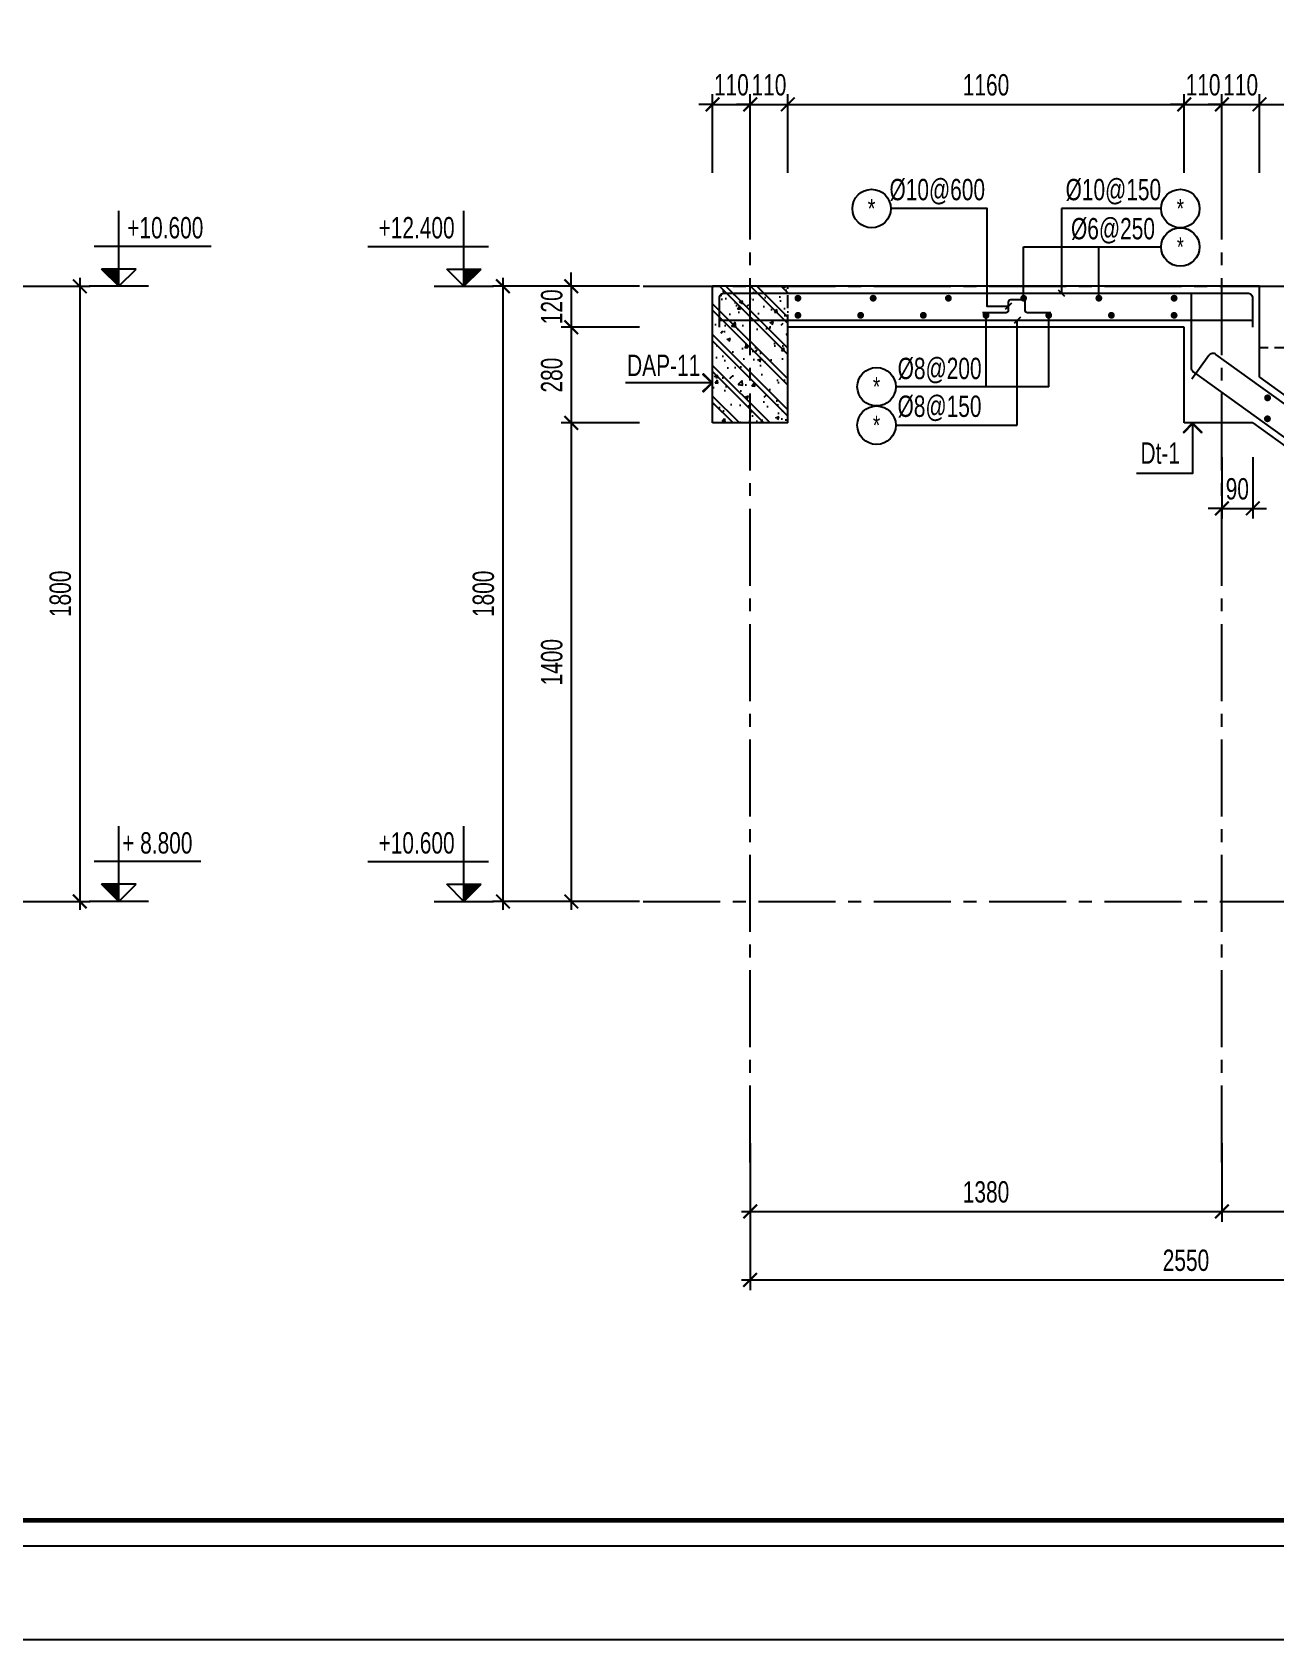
# Model space of a CAD drawing. Header units: millimetres. Extents: x -77370 to 109412, y -14880 to 214694.
# Drawn here: x 56709 to 63981, y 184994 to 194403 of the extents above; entities that cross this region are included whole.
import ezdxf
from ezdxf.enums import TextEntityAlignment as Align

# ---------------------------------------------------------------- set-up
doc = ezdxf.new("R2010")
doc.units = ezdxf.units.MM
doc.header["$LTSCALE"] = 300
doc.header["$MEASUREMENT"] = 0
doc.header["$PDMODE"] = 66
doc.linetypes.add('CENTER2', pattern=[1.125, 0.75, -0.125, 0.125, -0.125])
doc.linetypes.add('HIDDEN', pattern=[0.375, 0.25, -0.125])
doc.layers.get('0').update_dxf_attribs({"linetype": 'CONTINUOUS'})
doc.layers.get('DEFPOINTS').update_dxf_attribs({"linetype": 'CONTINUOUS'})
for name, color, linetype in [('CDC-KHUNGTEN', 7, 'CONTINUOUS'), ('CDC.01.AXIS', 160, 'CENTER2'), ('CDC.02.DIM', 1, 'CONTINUOUS'), ('CDC.03.BORDER', 3, 'CONTINUOUS'), ('CDC.06.TEXT', 2, 'CONTINUOUS'), ('CDC.10.HATCH', 251, 'CONTINUOUS'), ('CDC.11.NOTE', 8, 'CONTINUOUS'), ('CDC.14.STEELNUM', 2, 'CONTINUOUS'), ('KCS_HIDDEN', 8, 'HIDDEN'), ('KCS_SNODE', 6, 'CONTINUOUS'), ('KCS_STEEL', 4, 'CONTINUOUS'), ('KCS_TEXT_B', 2, 'CONTINUOUS')]:
    doc.layers.add(name, color=color, linetype=linetype)
doc.styles.add('KCS_BIGTEXT', font='arial.ttf', dxfattribs={"width": 0.7})
doc.styles.add('KCS_SMTEXT', font='arial.ttf', dxfattribs={"width": 0.7})
doc.dimstyles.new('KCS_DIM50 scale 2', dxfattribs={"dimscale": 50, "dimtxt": 2.5, "dimasz": 1.6, "dimexe": 1.2, "dimexo": 0, "dimgap": 1, "dimtad": 1, "dimdec": 0, "dimlfac": 0.5, "dimzin": 0, "dimdsep": 46, "dimtxsty": 'KCS_SMTEXT', "dimblk": 'ARCHTICK', "dimcen": 0, "dimdle": 1, "dimclrd": 256, "dimclre": 256, "dimclrt": 2, "dimadec": 0, "dimazin": 0, "dimtfac": 1, "dimtdec": 0, "dimtix": 1, "dimtmove": 2, "dimatfit": 3, "dimfxl": 1, "dimtolj": 1, "dimtzin": 0, "dimarcsym": 0})

# ---------------------------------------------------------------- blocks, each defined once
blk = doc.blocks.new('_ArchTick')
at = {"color": 0, "linetype": 'ByBlock', "const_width": 0.15}
blk.add_lwpolyline([(-0.5, -0.5), (0.5, 0.5)], dxfattribs=at)
blk = doc.blocks.new('*D1002')
at = {"layer": 'CDC.02.DIM', "lineweight": -2, "transparency": 16777216}
for p, q in [((56988.2, 192965.7), (56988.2, 189265.7)), ((56188.2, 192915.7), (57048.2, 192915.7)), ((56188.2, 189315.7), (57048.2, 189315.7))]:
    blk.add_line(p, q, dxfattribs=at)
at = {"layer": 'DEFPOINTS', "color": 0, "transparency": 16777216}
for p in [(56188.2, 192915.7), (56188.2, 189315.7), (56988.2, 189315.7)]:
    blk.add_point(p, dxfattribs=at)
at = {"layer": 'CDC.02.DIM', "lineweight": -2, "transparency": 16777216, "xscale": 80, "yscale": 80, "zscale": 80}
for p, rotation in [((56988.2, 192915.7), 90), ((56988.2, 189315.7), 270)]:
    blk.add_blockref('_ArchTick', p, dxfattribs=dict(at, rotation=rotation))
at = {"layer": 'CDC.02.DIM', "color": 2, "transparency": 16777216, "insert": (56874.4, 191115.7), "char_height": 125, "attachment_point": 5, "rotation": 90, "style": 'KCS_SMTEXT'}
blk.add_mtext('\\A1;1800', dxfattribs=at)
blk = doc.blocks.new('*D1014')
at = {"layer": 'CDC.02.DIM', "lineweight": -2, "transparency": 16777216}
for p, q in [((63890.7, 193579.9), (63890.7, 194039.9)), ((66010.7, 193579.9), (66010.7, 194039.9)), ((63840.7, 193979.9), (66060.7, 193979.9))]:
    blk.add_line(p, q, dxfattribs=at)
at = {"layer": 'DEFPOINTS', "color": 0, "transparency": 16777216}
for p in [(66010.7, 193979.9), (63890.7, 193579.9), (66010.7, 193579.9)]:
    blk.add_point(p, dxfattribs=at)
at = {"layer": 'CDC.02.DIM', "lineweight": -2, "transparency": 16777216, "xscale": 80, "yscale": 80, "zscale": 80, "rotation": 180}
blk.add_blockref('_ArchTick', (63890.7, 193979.9), dxfattribs=at)
at = {"layer": 'CDC.02.DIM', "lineweight": -2, "transparency": 16777216, "xscale": 80, "yscale": 80, "zscale": 80}
blk.add_blockref('_ArchTick', (66010.7, 193979.9), dxfattribs=at)
at = {"layer": 'CDC.02.DIM', "color": 2, "transparency": 16777216, "insert": (64950.7, 194093.7), "char_height": 125, "attachment_point": 5, "style": 'KCS_SMTEXT'}
blk.add_mtext('\\A1;1060', dxfattribs=at)
blk = doc.blocks.new('*D1015')
at = {"layer": 'CDC.02.DIM', "lineweight": -2, "transparency": 16777216}
for p, q in [((61130.7, 193579.9), (61130.7, 194039.9)), ((63450.7, 193579.9), (63450.7, 194039.9)), ((61080.7, 193979.9), (63500.7, 193979.9))]:
    blk.add_line(p, q, dxfattribs=at)
at = {"layer": 'DEFPOINTS', "color": 0, "transparency": 16777216}
for p in [(63450.7, 193979.9), (61130.7, 193579.9), (63450.7, 193579.9)]:
    blk.add_point(p, dxfattribs=at)
at = {"layer": 'CDC.02.DIM', "lineweight": -2, "transparency": 16777216, "xscale": 80, "yscale": 80, "zscale": 80, "rotation": 180}
blk.add_blockref('_ArchTick', (61130.7, 193979.9), dxfattribs=at)
at = {"layer": 'CDC.02.DIM', "lineweight": -2, "transparency": 16777216, "xscale": 80, "yscale": 80, "zscale": 80}
blk.add_blockref('_ArchTick', (63450.7, 193979.9), dxfattribs=at)
at = {"layer": 'CDC.02.DIM', "color": 2, "transparency": 16777216, "insert": (62290.7, 194093.7), "char_height": 125, "attachment_point": 5, "style": 'KCS_SMTEXT'}
blk.add_mtext('\\A1;1160', dxfattribs=at)
blk = doc.blocks.new('*D1016')
at = {"layer": 'CDC.02.DIM', "lineweight": -2, "transparency": 16777216}
for p, q in [((60690.7, 193579.9), (60690.7, 194039.9)), ((60910.7, 193579.9), (60910.7, 194039.9)), ((60690.7, 193979.9), (60610.7, 193979.9)), ((60690.7, 193979.9), (60910.7, 193979.9)), ((60910.7, 193979.9), (60990.7, 193979.9))]:
    blk.add_line(p, q, dxfattribs=at)
at = {"layer": 'DEFPOINTS', "color": 0, "transparency": 16777216}
for p in [(60910.7, 193979.9), (60690.7, 193579.9), (60910.7, 193579.9)]:
    blk.add_point(p, dxfattribs=at)
at = {"layer": 'CDC.02.DIM', "lineweight": -2, "transparency": 16777216, "xscale": 80, "yscale": 80, "zscale": 80}
blk.add_blockref('_ArchTick', (60690.7, 193979.9), dxfattribs=at)
at = {"layer": 'CDC.02.DIM', "lineweight": -2, "transparency": 16777216, "xscale": 80, "yscale": 80, "zscale": 80, "rotation": 180}
blk.add_blockref('_ArchTick', (60910.7, 193979.9), dxfattribs=at)
at = {"layer": 'CDC.02.DIM', "color": 2, "transparency": 16777216, "insert": (60800.7, 194093.7), "char_height": 125, "attachment_point": 5, "style": 'KCS_SMTEXT'}
blk.add_mtext('\\A1;110', dxfattribs=at)
blk = doc.blocks.new('*D1017')
at = {"layer": 'CDC.02.DIM', "lineweight": -2, "transparency": 16777216}
for p, q in [((59863.9, 192165.7), (59863.9, 189265.7)), ((60263.9, 192115.7), (59803.9, 192115.7)), ((60263.9, 189315.7), (59803.9, 189315.7))]:
    blk.add_line(p, q, dxfattribs=at)
at = {"layer": 'DEFPOINTS', "color": 0, "transparency": 16777216}
for p in [(60263.9, 192115.7), (59863.9, 189315.7), (60263.9, 189315.7)]:
    blk.add_point(p, dxfattribs=at)
at = {"layer": 'CDC.02.DIM', "lineweight": -2, "transparency": 16777216, "xscale": 80, "yscale": 80, "zscale": 80}
for p, rotation in [((59863.9, 192115.7), 90), ((59863.9, 189315.7), 270)]:
    blk.add_blockref('_ArchTick', p, dxfattribs=dict(at, rotation=rotation))
at = {"layer": 'CDC.02.DIM', "color": 2, "transparency": 16777216, "insert": (59750.1, 190715.7), "char_height": 125, "attachment_point": 5, "rotation": 90, "style": 'KCS_SMTEXT'}
blk.add_mtext('\\A1;1400', dxfattribs=at)
blk = doc.blocks.new('*D1018')
at = {"layer": 'CDC.02.DIM', "lineweight": -2, "transparency": 16777216}
for p, q in [((59463.9, 192965.7), (59463.9, 189265.7)), ((60263.9, 192915.7), (59403.9, 192915.7)), ((60263.9, 189315.7), (59403.9, 189315.7))]:
    blk.add_line(p, q, dxfattribs=at)
at = {"layer": 'DEFPOINTS', "color": 0, "transparency": 16777216}
for p in [(60263.9, 192915.7), (59463.9, 189315.7), (60263.9, 189315.7)]:
    blk.add_point(p, dxfattribs=at)
at = {"layer": 'CDC.02.DIM', "lineweight": -2, "transparency": 16777216, "xscale": 80, "yscale": 80, "zscale": 80}
for p, rotation in [((59463.9, 192915.7), 90), ((59463.9, 189315.7), 270)]:
    blk.add_blockref('_ArchTick', p, dxfattribs=dict(at, rotation=rotation))
at = {"layer": 'CDC.02.DIM', "color": 2, "transparency": 16777216, "insert": (59350.1, 191115.7), "char_height": 125, "attachment_point": 5, "rotation": 90, "style": 'KCS_SMTEXT'}
blk.add_mtext('\\A1;1800', dxfattribs=at)
blk = doc.blocks.new('*D1019')
at = {"layer": 'CDC.02.DIM', "lineweight": -2, "transparency": 16777216}
for p, q in [((59863.9, 192915.7), (59863.9, 192995.7)), ((60263.9, 192915.7), (59803.9, 192915.7)), ((59863.9, 192915.7), (59863.9, 192675.7)), ((60263.9, 192675.7), (59803.9, 192675.7)), ((59863.9, 192675.7), (59863.9, 192595.7))]:
    blk.add_line(p, q, dxfattribs=at)
at = {"layer": 'DEFPOINTS', "color": 0, "transparency": 16777216}
for p in [(60263.9, 192915.7), (59863.9, 192675.7), (60263.9, 192675.7)]:
    blk.add_point(p, dxfattribs=at)
at = {"layer": 'CDC.02.DIM', "lineweight": -2, "transparency": 16777216, "xscale": 80, "yscale": 80, "zscale": 80}
for p, rotation in [((59863.9, 192915.7), 270), ((59863.9, 192675.7), 90)]:
    blk.add_blockref('_ArchTick', p, dxfattribs=dict(at, rotation=rotation))
at = {"layer": 'CDC.02.DIM', "color": 2, "transparency": 16777216, "insert": (59750.1, 192795.7), "char_height": 125, "attachment_point": 5, "rotation": 90, "style": 'KCS_SMTEXT'}
blk.add_mtext('\\A1;120', dxfattribs=at)
blk = doc.blocks.new('*D1020')
at = {"layer": 'CDC.02.DIM', "lineweight": -2, "transparency": 16777216}
for p, q in [((59863.9, 192725.7), (59863.9, 192065.7)), ((60263.9, 192675.7), (59803.9, 192675.7)), ((60263.9, 192115.7), (59803.9, 192115.7))]:
    blk.add_line(p, q, dxfattribs=at)
at = {"layer": 'DEFPOINTS', "color": 0, "transparency": 16777216}
for p in [(60263.9, 192675.7), (59863.9, 192115.7), (60263.9, 192115.7)]:
    blk.add_point(p, dxfattribs=at)
at = {"layer": 'CDC.02.DIM', "lineweight": -2, "transparency": 16777216, "xscale": 80, "yscale": 80, "zscale": 80}
for p, rotation in [((59863.9, 192675.7), 90), ((59863.9, 192115.7), 270)]:
    blk.add_blockref('_ArchTick', p, dxfattribs=dict(at, rotation=rotation))
at = {"layer": 'CDC.02.DIM', "color": 2, "transparency": 16777216, "insert": (59750.1, 192395.7), "char_height": 125, "attachment_point": 5, "rotation": 90, "style": 'KCS_SMTEXT'}
blk.add_mtext('\\A1;280', dxfattribs=at)
blk = doc.blocks.new('*D1024')
at = {"layer": 'CDC.02.DIM', "lineweight": -2, "transparency": 16777216}
for p, q in [((60910.7, 187901.2), (60910.7, 187041.2)), ((66010.7, 187901.2), (66010.7, 187041.2)), ((60860.7, 187101.2), (66060.7, 187101.2))]:
    blk.add_line(p, q, dxfattribs=at)
at = {"layer": 'DEFPOINTS', "color": 0, "transparency": 16777216}
for p in [(60910.7, 187901.2), (66010.7, 187901.2), (66010.7, 187101.2)]:
    blk.add_point(p, dxfattribs=at)
at = {"layer": 'CDC.02.DIM', "lineweight": -2, "transparency": 16777216, "xscale": 80, "yscale": 80, "zscale": 80, "rotation": 180}
blk.add_blockref('_ArchTick', (60910.7, 187101.2), dxfattribs=at)
at = {"layer": 'CDC.02.DIM', "lineweight": -2, "transparency": 16777216, "xscale": 80, "yscale": 80, "zscale": 80}
blk.add_blockref('_ArchTick', (66010.7, 187101.2), dxfattribs=at)
at = {"layer": 'CDC.02.DIM', "color": 2, "transparency": 16777216, "insert": (63460.7, 187215), "char_height": 125, "attachment_point": 5, "style": 'KCS_SMTEXT'}
blk.add_mtext('\\A1;2550', dxfattribs=at)
blk = doc.blocks.new('*D1025')
at = {"layer": 'CDC.02.DIM', "lineweight": -2, "transparency": 16777216}
for p, q in [((63670.7, 187901.2), (63670.7, 187441.2)), ((66010.7, 187901.2), (66010.7, 187441.2)), ((63620.7, 187501.2), (66060.7, 187501.2))]:
    blk.add_line(p, q, dxfattribs=at)
at = {"layer": 'DEFPOINTS', "color": 0, "transparency": 16777216}
for p in [(63670.7, 187901.2), (66010.7, 187901.2), (66010.7, 187501.2)]:
    blk.add_point(p, dxfattribs=at)
at = {"layer": 'CDC.02.DIM', "lineweight": -2, "transparency": 16777216, "xscale": 80, "yscale": 80, "zscale": 80, "rotation": 180}
blk.add_blockref('_ArchTick', (63670.7, 187501.2), dxfattribs=at)
at = {"layer": 'CDC.02.DIM', "lineweight": -2, "transparency": 16777216, "xscale": 80, "yscale": 80, "zscale": 80}
blk.add_blockref('_ArchTick', (66010.7, 187501.2), dxfattribs=at)
at = {"layer": 'CDC.02.DIM', "color": 2, "transparency": 16777216, "insert": (64840.7, 187615), "char_height": 125, "attachment_point": 5, "style": 'KCS_SMTEXT'}
blk.add_mtext('\\A1;1170', dxfattribs=at)
blk = doc.blocks.new('*D1029')
at = {"layer": 'CDC.02.DIM', "lineweight": -2, "transparency": 16777216}
for p, q in [((60910.7, 187901.2), (60910.7, 187441.2)), ((63670.7, 187901.2), (63670.7, 187441.2)), ((60860.7, 187501.2), (63720.7, 187501.2))]:
    blk.add_line(p, q, dxfattribs=at)
at = {"layer": 'DEFPOINTS', "color": 0, "transparency": 16777216}
for p in [(60910.7, 187901.2), (63670.7, 187901.2), (63670.7, 187501.2)]:
    blk.add_point(p, dxfattribs=at)
at = {"layer": 'CDC.02.DIM', "lineweight": -2, "transparency": 16777216, "xscale": 80, "yscale": 80, "zscale": 80, "rotation": 180}
blk.add_blockref('_ArchTick', (60910.7, 187501.2), dxfattribs=at)
at = {"layer": 'CDC.02.DIM', "lineweight": -2, "transparency": 16777216, "xscale": 80, "yscale": 80, "zscale": 80}
blk.add_blockref('_ArchTick', (63670.7, 187501.2), dxfattribs=at)
at = {"layer": 'CDC.02.DIM', "color": 2, "transparency": 16777216, "insert": (62290.7, 187615.1), "char_height": 125, "attachment_point": 5, "style": 'KCS_SMTEXT'}
blk.add_mtext('\\A1;1380', dxfattribs=at)
blk = doc.blocks.new('*D1428')
at = {"layer": 'CDC.02.DIM', "lineweight": -2, "transparency": 16777216}
for p, q in [((63670.7, 191915.7), (63670.7, 191555.7)), ((63851.5, 191915.7), (63851.5, 191555.7)), ((63670.7, 191615.7), (63590.7, 191615.7)), ((63670.7, 191615.7), (63851.5, 191615.7)), ((63851.5, 191615.7), (63931.5, 191615.7))]:
    blk.add_line(p, q, dxfattribs=at)
at = {"layer": 'DEFPOINTS', "color": 0, "transparency": 16777216}
for p in [(63670.7, 191915.7), (63851.5, 191915.7), (63851.5, 191615.7)]:
    blk.add_point(p, dxfattribs=at)
at = {"layer": 'CDC.02.DIM', "lineweight": -2, "transparency": 16777216, "xscale": 80, "yscale": 80, "zscale": 80}
blk.add_blockref('_ArchTick', (63670.7, 191615.7), dxfattribs=at)
at = {"layer": 'CDC.02.DIM', "lineweight": -2, "transparency": 16777216, "xscale": 80, "yscale": 80, "zscale": 80, "rotation": 180}
blk.add_blockref('_ArchTick', (63851.5, 191615.7), dxfattribs=at)
at = {"layer": 'CDC.02.DIM', "color": 2, "transparency": 16777216, "insert": (63761.1, 191729.5), "char_height": 125, "attachment_point": 5, "style": 'KCS_SMTEXT'}
blk.add_mtext('\\A1;90', dxfattribs=at)
blk = doc.blocks.new('*D1132')
at = {"layer": 'CDC.02.DIM', "lineweight": -2, "transparency": 16777216}
for p, q in [((60910.7, 193579.9), (60910.7, 194039.9)), ((61130.7, 193579.9), (61130.7, 194039.9)), ((60910.7, 193979.9), (60830.7, 193979.9)), ((60910.7, 193979.9), (61130.7, 193979.9)), ((61130.7, 193979.9), (61210.7, 193979.9))]:
    blk.add_line(p, q, dxfattribs=at)
at = {"layer": 'DEFPOINTS', "color": 0, "transparency": 16777216}
for p in [(61130.7, 193979.9), (60910.7, 193579.9), (61130.7, 193579.9)]:
    blk.add_point(p, dxfattribs=at)
at = {"layer": 'CDC.02.DIM', "lineweight": -2, "transparency": 16777216, "xscale": 80, "yscale": 80, "zscale": 80}
blk.add_blockref('_ArchTick', (60910.7, 193979.9), dxfattribs=at)
at = {"layer": 'CDC.02.DIM', "lineweight": -2, "transparency": 16777216, "xscale": 80, "yscale": 80, "zscale": 80, "rotation": 180}
blk.add_blockref('_ArchTick', (61130.7, 193979.9), dxfattribs=at)
at = {"layer": 'CDC.02.DIM', "color": 2, "transparency": 16777216, "insert": (61020.7, 194093.7), "char_height": 125, "attachment_point": 5, "style": 'KCS_SMTEXT'}
blk.add_mtext('\\A1;110', dxfattribs=at)
blk = doc.blocks.new('*D1133')
at = {"layer": 'CDC.02.DIM', "lineweight": -2, "transparency": 16777216}
for p, q in [((63450.7, 193579.9), (63450.7, 194039.9)), ((63670.7, 193579.9), (63670.7, 194039.9)), ((63450.7, 193979.9), (63370.7, 193979.9)), ((63450.7, 193979.9), (63670.7, 193979.9)), ((63670.7, 193979.9), (63750.7, 193979.9))]:
    blk.add_line(p, q, dxfattribs=at)
at = {"layer": 'DEFPOINTS', "color": 0, "transparency": 16777216}
for p in [(63670.7, 193979.9), (63450.7, 193579.9), (63670.7, 193579.9)]:
    blk.add_point(p, dxfattribs=at)
at = {"layer": 'CDC.02.DIM', "lineweight": -2, "transparency": 16777216, "xscale": 80, "yscale": 80, "zscale": 80}
blk.add_blockref('_ArchTick', (63450.7, 193979.9), dxfattribs=at)
at = {"layer": 'CDC.02.DIM', "lineweight": -2, "transparency": 16777216, "xscale": 80, "yscale": 80, "zscale": 80, "rotation": 180}
blk.add_blockref('_ArchTick', (63670.7, 193979.9), dxfattribs=at)
at = {"layer": 'CDC.02.DIM', "color": 2, "transparency": 16777216, "insert": (63560.7, 194093.7), "char_height": 125, "attachment_point": 5, "style": 'KCS_SMTEXT'}
blk.add_mtext('\\A1;110', dxfattribs=at)
blk = doc.blocks.new('*D1134')
at = {"layer": 'CDC.02.DIM', "lineweight": -2, "transparency": 16777216}
for p, q in [((63670.7, 193579.9), (63670.7, 194039.9)), ((63890.7, 193579.9), (63890.7, 194039.9)), ((63670.7, 193979.9), (63590.7, 193979.9)), ((63670.7, 193979.9), (63890.7, 193979.9)), ((63890.7, 193979.9), (63970.7, 193979.9))]:
    blk.add_line(p, q, dxfattribs=at)
at = {"layer": 'DEFPOINTS', "color": 0, "transparency": 16777216}
for p in [(63890.7, 193979.9), (63670.7, 193579.9), (63890.7, 193579.9)]:
    blk.add_point(p, dxfattribs=at)
at = {"layer": 'CDC.02.DIM', "lineweight": -2, "transparency": 16777216, "xscale": 80, "yscale": 80, "zscale": 80}
blk.add_blockref('_ArchTick', (63670.7, 193979.9), dxfattribs=at)
at = {"layer": 'CDC.02.DIM', "lineweight": -2, "transparency": 16777216, "xscale": 80, "yscale": 80, "zscale": 80, "rotation": 180}
blk.add_blockref('_ArchTick', (63890.7, 193979.9), dxfattribs=at)
at = {"layer": 'CDC.02.DIM', "color": 2, "transparency": 16777216, "insert": (63780.7, 194093.7), "char_height": 125, "attachment_point": 5, "style": 'KCS_SMTEXT'}
blk.add_mtext('\\A1;110', dxfattribs=at)
blk = doc.blocks.new('Khung tên chuẩn')
at = {"layer": 'CDC-KHUNGTEN', "color": 8}
blk.add_lwpolyline([(75096, 1100), (83000, 1100), (83000, 58300), (3000, 58300), (3000, 1100), (75096, 1100)], dxfattribs=at)
at = {"layer": 'CDC-KHUNGTEN', "color": 255, "lineweight": 60}
blk.add_lwpolyline([(74900, 1400), (74900, 58000), (3300, 58000), (3300, 1400), (74900, 1400)], close=True, dxfattribs=at)
at = {"layer": 'DEFPOINTS', "color": 1, "ltscale": 0.2}
blk.add_lwpolyline([(0, 0), (0, 59400), (84100, 59400), (84100, 0), (0, 0)], close=True, dxfattribs=at)

msp = doc.modelspace()

# ---------------------------------------------------------------- hatches: boundary and pattern name
at = {"layer": 'CDC.10.HATCH'}
h = msp.add_hatch(dxfattribs=at)
h.set_pattern_fill('BETONG', color=256, scale=30, style=0, pattern_type=2)
h.set_pattern_definition([(50, (-2157965.85, 1603994.66), (215.178055, -18.82564), [22.5, -247.5]), (355, (-2157965.85, 1603994.66), (-41.6254, 225.65764), [18, -198]), (100.4514, (-2157947.92, 1603993.1), (173.552815, 206.831863), [19.122057, -210.342634]), (46.1842, (-2157965.85, 1604054.66), (320.172315, -49.655704), [33.75, -371.25]), (96.6356, (-2157939.17, 1604050.53), (280.39881, 292.23536), [28.683086, -315.5139]), (351.1842, (-2157965.85, 1604054.66), (280.398584, 292.23558), [27, -297]), (21, (-2157935.85, 1604039.66), (179.072116, -120.785667), [22.5, -247.5]), (226, (-2157935.85, 1604039.66), (201.564637, -109.661943), [18, -198]), (71.4514, (-2157920.93, 1604029.6), (252.066789, 96.759149), [19.122057, -210.342634]), (67.5, (-2157965.85, 1603994.665), (-46.774855, 88.3123386), [0, -195.6, 0, -201, 0, -198.75]), (4.5, (-2157965.85, 1603994.66), (85.005277, 114.0309566), [0, -114.6, 0, -191.1, 0, -75.75]), (327.5, (-2158032.75, 1603994.665), (160.1467309, -6.7664615), [0, -75, 0, -234, 0, -310.5]), (317.5, (-2158062.75, 1603994.66), (174.955851, 30.031495), [0, -97.5, 0, -155.4, 0, -220.5]), (315, (-2157965.85, 1603994.66), (90.1561146, 90.1561146), []), (315, (-2157965.85, 1604031.41), (90.1561146, 90.1561146), [])])
h.paths.add_polyline_path([(61130.7, 192915.7), (60690.7, 192915.7), (60690.7, 192115.7), (61130.7, 192115.7), (61130.7, 192675.7)])

# ---------------------------------------------------------------- linework, layer by layer
at = {"layer": 'CDC.01.AXIS', "ltscale": 2}
for p, q in [((60910.7, 187788.4), (60910.7, 193585.6)), ((63670.7, 187788.4), (63670.7, 193585.6)), ((60284.4, 192915.7), (71624.7, 192915.7)), ((60284.4, 189315.7), (71624.7, 189315.7))]:
    msp.add_line(p, q, dxfattribs=at)
at = {"layer": 'CDC.02.DIM'}
for p, q in [((57216.4, 192915.7), (57216.4, 193356.9)), ((57317.1, 193016.4), (57115.8, 193016.4)), ((57216.4, 192915.7), (57115.8, 193016.4)), ((57216.4, 192915.7), (57317.1, 193016.4)), ((57389.7, 192915.7), (57043.2, 192915.7)), ((57216.4, 189315.7), (57216.4, 189756.9)), ((59235.7, 189315.7), (59235.7, 189756.9)), ((58673.2, 189549.2), (59379.6, 189549.2)), ((57317.1, 189416.4), (57115.8, 189416.4)), ((57216.4, 189315.7), (57115.8, 189416.4)), ((57216.4, 189315.7), (57317.1, 189416.4)), ((59135.1, 189416.4), (59336.4, 189416.4)), ((59235.7, 189315.7), (59135.1, 189416.4)), ((59235.7, 189315.7), (59336.4, 189416.4)), ((57389.7, 189315.7), (57043.2, 189315.7)), ((59062.5, 189315.7), (59408.9, 189315.7))]:
    msp.add_line(p, q, dxfattribs=at)
at = {"layer": 'CDC.02.DIM', "linetype": 'ByBlock'}
for p, q in [((59235.7, 192915.7), (59235.7, 193356.9)), ((57756, 193149.2), (57072.6, 193149.2)), ((58673.2, 193149.2), (59379.6, 193149.2)), ((59135.1, 193016.4), (59336.4, 193016.4)), ((59235.7, 192915.7), (59135.1, 193016.4)), ((59235.7, 192915.7), (59336.4, 193016.4)), ((59062.5, 192915.7), (59408.9, 192915.7)), ((57696, 189549.2), (57072.6, 189549.2))]:
    msp.add_line(p, q, dxfattribs=at)
at = {"layer": 'CDC.02.DIM'}
for points in [[(57115.8, 193016.4), (57216.4, 192915.7), (57216.4, 193016.4)], [(57115.8, 189416.4), (57216.4, 189315.7), (57216.4, 189416.4)], [(59336.4, 189416.4), (59235.7, 189315.7), (59235.7, 189416.4)]]:
    msp.add_solid(points, dxfattribs=at)
at = {"layer": 'CDC.02.DIM', "linetype": 'ByBlock'}
msp.add_solid([(59336.4, 193016.4), (59235.7, 192915.7), (59235.7, 193016.4)], dxfattribs=at)
at = {"layer": 'CDC.03.BORDER'}
for p, q in [((63890.7, 192915.7), (60690.7, 192915.7)), ((60690.7, 192115.7), (60690.7, 192915.7)), ((63890.7, 192383.2), (63890.7, 192915.7)), ((63450.7, 192675.7), (61130.7, 192675.7)), ((61130.7, 192115.7), (61130.7, 192675.7)), ((63450.7, 192115.7), (63450.7, 192675.7)), ((63890.7, 192383.2), (68151.1, 189315.7)), ((61130.7, 192115.7), (60690.7, 192115.7)), ((63851.5, 192115.7), (63450.7, 192115.7)), ((63851.5, 192115.7), (68390.7, 188847.5))]:
    msp.add_line(p, q, dxfattribs=at)
at = {"layer": 'CDC.11.NOTE'}
for p, q in [((63315.4, 193370.5), (62731.6, 193370.5)), ((62731.6, 193370.5), (62731.6, 192875.7)), ((62510.8, 193145.5), (63315.4, 193145.5)), ((62510.8, 192845.7), (62510.8, 193145.5)), ((62951, 192845.7), (62951, 193145.5)), ((62290.7, 192327.6), (62290.7, 192745.7)), ((62473.2, 192102.6), (62473.2, 192715.7)), ((62657.6, 192327.6), (62657.6, 192745.7)), ((62657.6, 192327.6), (61762.5, 192327.6)), ((61762.5, 192102.6), (62473.2, 192102.6))]:
    msp.add_line(p, q, dxfattribs=at)
at = {"layer": 'CDC.11.NOTE', "color": 3}
for p, q in [((62713.1, 192894.3), (62750.2, 192857.1)), ((62439.3, 192816.8), (62402.1, 192779.6)), ((62491.7, 192734.3), (62454.6, 192697.1))]:
    msp.add_line(p, q, dxfattribs=at)
at = {"layer": 'CDC.11.NOTE'}
for points in [[(62420.7, 192798.2), (62297.2, 192798.2), (62297.2, 193370.5), (61733.7, 193370.5)], [(60690.7, 192350.6), (60637.7, 192403.6), (60634.1, 192400.1), (60685.7, 192350.6), (60634.1, 192301.1), (60637.7, 192297.5), (60690.7, 192350.6), (60181.1, 192350.6)], [(63499.8, 192115.7), (63446.8, 192062.7), (63450.3, 192059.1), (63499.8, 192110.7), (63549.3, 192059.1), (63552.9, 192062.7), (63499.8, 192115.7), (63499.8, 191820.4), (63171.2, 191820.4)]]:
    msp.add_lwpolyline(points, dxfattribs=at)
at = {"layer": 'CDC.14.STEELNUM', "color": 8}
for centre in [(61621.2, 193370.5), (63427.9, 193370.5), (63427.9, 193145.5), (61650, 192327.6), (61650, 192102.6)]:
    msp.add_circle(centre, 112.5, dxfattribs=at)
at = {"layer": 'KCS_HIDDEN'}
msp.add_line((61130.7, 192675.7), (61130.7, 192915.7), dxfattribs=at)
msp.add_lwpolyline([(68390.7, 189315.7), (68390.7, 189675.7), (67890.7, 189675.7), (67890.7, 190035.7), (67390.7, 190035.7), (67390.7, 190395.7), (66890.7, 190395.7), (66890.7, 190755.7), (66390.7, 190755.7), (66390.7, 191115.7), (65890.7, 191115.7), (65890.7, 191475.7), (65390.7, 191475.7), (65390.7, 191835.7), (64890.7, 191835.7), (64890.7, 192195.7), (64390.7, 192195.7), (64390.7, 192555.7), (63890.7, 192555.7), (63890.7, 192915.7)], dxfattribs=at)
at = {"layer": 'KCS_SNODE', "const_width": 20}
for points in [[(61200, 192847.1, 1), (61180.2, 192844.3, 1)], [(61620.5, 192847.1, -1), (61640.3, 192844.3, -1)], [(62060.7, 192847.1, -1), (62080.5, 192844.3, -1)], [(62500.9, 192847.1, -1), (62520.7, 192844.3, -1)], [(62941.1, 192847.1, -1), (62960.9, 192844.3, -1)], [(63381.4, 192847.1, -1), (63401.2, 192844.3, -1)], [(61200, 192747.1, 1), (61180.2, 192744.3, 1)], [(61566.9, 192747.1, 1), (61547.1, 192744.3, 1)], [(61933.8, 192747.1, 1), (61914, 192744.3, 1)], [(62300.6, 192747.1, 1), (62280.8, 192744.3, 1)], [(62667.5, 192747.1, 1), (62647.7, 192744.3, 1)], [(63034.3, 192747.1, 1), (63014.5, 192744.3, 1)], [(63381.4, 192747.1, -1), (63401.2, 192744.3, -1)], [(63948.1, 192264.2, 1), (63928.3, 192261.3, 1)], [(63947.3, 192141.6, 1), (63927.5, 192138.7, 1)]]:
    msp.add_lwpolyline(points, format="xyb", close=True, dxfattribs=at)
at = {"layer": 'KCS_STEEL', "color": 4}
msp.add_line((63850.7, 192715.7), (60730.7, 192715.7), dxfattribs=at)
for points in [[(60730.7, 192675.7), (60730.7, 192845.7, -0.414214), (60760.7, 192875.7), (63820.7, 192875.7, -0.414214), (63850.7, 192845.7), (63850.7, 192675.7)], [(63490.7, 192875.7), (63490.7, 192440.1, 0.241215), (63503.2, 192415.8), (68790.7, 188608.8)], [(64886.6, 191370.4), (64986, 191508.4, 0.414214), (64979.1, 191550.2), (63636.1, 192517.2, 0.414214), (63594.3, 192510.4), (63494.9, 192372.4)]]:
    msp.add_lwpolyline(points, format="xyb", dxfattribs=at)
at = {"layer": 'KCS_STEEL'}
msp.add_lwpolyline([(62670.7, 192760.7), (62533.2, 192760.7, -0.414214), (62520.7, 192773.2), (62520.7, 192823.2, 0.414214), (62508.2, 192835.7), (62433.2, 192835.7, 0.414214), (62420.7, 192823.2), (62420.7, 192773.2, -0.414214), (62408.2, 192760.7), (62270.7, 192760.7)], format="xyb", dxfattribs=at)

# ---------------------------------------------------------------- block references
at = {"xscale": 0.5000000002619345, "yscale": 0.5000000002619345, "zscale": 0.5000000002619345}
msp.add_blockref('Khung tên chuẩn', (42050, 184994.5), dxfattribs=at)

# ---------------------------------------------------------------- texts
at = {"layer": 'CDC.02.DIM', "color": 2, "linetype": 'ByBlock', "style": 'KCS_SMTEXT', "width": 0.7}
for s, p in [('+10.600', (57265.9, 193195.9)), ('+12.400', (58736.2, 193195.9)), ('+ 8.800', (57236.1, 189595.9)), ('+10.600', (58736.2, 189595.9))]:
    msp.add_text(s, height=125, dxfattribs=at).set_placement(p)
at = {"layer": 'CDC.06.TEXT', "color": 2, "linetype": 'ByBlock', "style": 'KCS_SMTEXT', "width": 0.7}
for s, p in [('%%C10@600', (62005.4, 193472.3)), ('%%C10@150', (63035.8, 193472.3)), ('%%C6@250', (63033.7, 193243.6)), ('%%C8@200', (62019.2, 192425.6)), ('%%C8@150', (62018.7, 192204.4))]:
    msp.add_text(s, height=125, dxfattribs=at).set_placement(p, align=Align.MIDDLE)
at = {"layer": 'CDC.14.STEELNUM'}
for style, width, p in [('KCS_BIGTEXT', 0.75, (61621.2, 193370.5)), ('KCS_SMTEXT', 0.7, (63427.9, 193370.5)), ('KCS_SMTEXT', 0.65, (63427.9, 193145.5)), ('KCS_SMTEXT', 0.7, (61650, 192327.6)), ('KCS_SMTEXT', 0.7, (61650, 192102.6))]:
    msp.add_text('*', height=112.5, dxfattribs=dict(at, style=style, width=width)).set_placement(p, align=Align.MIDDLE)
at = {"layer": 'KCS_TEXT_B', "color": 3, "linetype": 'ByBlock', "style": 'KCS_SMTEXT', "width": 0.7}
for s, p in [('DAP-11', (60404.6, 192452.8)), ('Dt-1', (63310.1, 191938.9))]:
    msp.add_text(s, height=125, dxfattribs=at).set_placement(p, align=Align.MIDDLE)

# ---------------------------------------------------------------- dimensions: what is measured, and where the dimension line sits
at = {"layer": 'CDC.02.DIM'}
for base, p1, p2, angle, picture, middle in [((60910.7, 193979.9), (60690.7, 193579.9), (60910.7, 193579.9), 180, '*D1016', (60800.7, 194093.7)), ((63450.7, 193979.9), (61130.7, 193579.9), (63450.7, 193579.9), 180, '*D1015', (62290.7, 194093.7)), ((63670.7, 193979.9), (63450.7, 193579.9), (63670.7, 193579.9), 180, '*D1133', (63560.7, 194093.7)), ((66010.7, 193979.9), (63890.7, 193579.9), (66010.7, 193579.9), 180, '*D1014', (64950.7, 194093.7)), ((56988.2, 189315.7), (56188.2, 192915.7), (56188.2, 189315.7), 90, '*D1002', (56874.4, 191115.7)), ((59463.9, 189315.7), (60263.9, 192915.7), (60263.9, 189315.7), 90, '*D1018', (59350.1, 191115.7)), ((59863.9, 192675.7), (60263.9, 192915.7), (60263.9, 192675.7), 90, '*D1019', (59750.1, 192795.7)), ((59863.9, 192115.7), (60263.9, 192675.7), (60263.9, 192115.7), 90, '*D1020', (59750.1, 192395.7)), ((59863.9, 189315.7), (60263.9, 192115.7), (60263.9, 189315.7), 90, '*D1017', (59750.1, 190715.7)), ((63851.5, 191615.7), (63670.7, 191915.7), (63851.5, 191915.7), 180, '*D1428', (63761.1, 191729.5)), ((66010.7, 187101.2), (60910.7, 187901.2), (66010.7, 187901.2), 180, '*D1024', (63460.7, 187215)), ((63670.7, 187501.2), (60910.7, 187901.2), (63670.7, 187901.2), 180, '*D1029', (62290.7, 187615.1)), ((66010.7, 187501.2), (63670.7, 187901.2), (66010.7, 187901.2), 180, '*D1025', (64840.7, 187615))]:
    dim = msp.add_linear_dim(base=base, p1=p1, p2=p2, angle=angle, dimstyle='KCS_DIM50 scale 2', dxfattribs=at)
    dim.commit()
    dim.dimension.update_dxf_attribs({"geometry": picture, "text_midpoint": middle})
for base, p1, p2, picture, middle in [((61130.7, 193979.9), (60910.7, 193579.9), (61130.7, 193579.9), '*D1132', (61020.7, 194093.7)), ((63890.7, 193979.9), (63670.7, 193579.9), (63890.7, 193579.9), '*D1134', (63780.7, 194093.7))]:
    dim = msp.add_linear_dim(base=base, p1=p1, p2=p2, dimstyle='KCS_DIM50 scale 2', dxfattribs=at)
    dim.commit()
    dim.dimension.update_dxf_attribs({"geometry": picture, "text_midpoint": middle})

doc.saveas('drawing.dxf')
